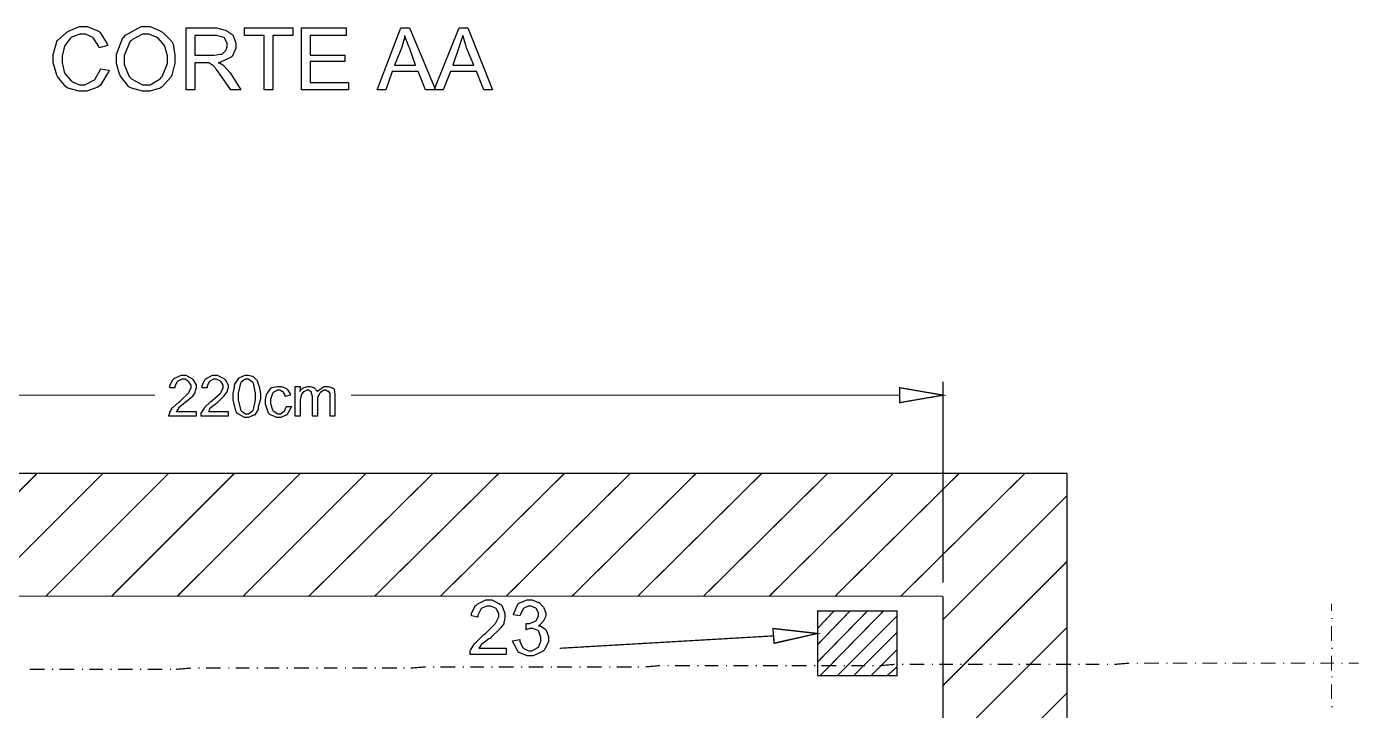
# Model space of a CAD drawing. Header units: metres. Extents: x -593 to 248, y 430 to 1024.
# Drawn here: x -257.27 to -211.72, y 824.8 to 848.16 of the extents above; entities that cross this region are included whole.
import ezdxf

# ---------------------------------------------------------------- set-up
doc = ezdxf.new("R2010")
doc.units = ezdxf.units.M
doc.header["$MEASUREMENT"] = 0
for name, color, linetype in [('C00-00-00-BLACK', 7, 'Continuous'), ('C00-7E-FF', 150, 'Continuous'), ('CFF-7E-00', 30, 'Continuous')]:
    doc.layers.add(name, color=color, linetype=linetype)

msp = doc.modelspace()

# ---------------------------------------------------------------- linework, layer by layer
at = {"layer": 'C00-00-00-BLACK'}
for points in [[(-254.749, 846.715), (-254.451, 846.673), (-254.473, 846.61), (-254.749, 846.155), (-254.792, 846.122), (-254.834, 846.091), (-255.216, 845.954), (-255.343, 845.954), (-255.481, 845.954), (-255.861, 846.06), (-255.893, 846.081), (-255.935, 846.103), (-256.214, 846.452), (-256.235, 846.504), (-256.256, 846.547), (-256.361, 846.927), (-256.361, 847.054), (-256.361, 847.203), (-256.256, 847.605), (-256.235, 847.646), (-256.214, 847.689), (-255.893, 847.967), (-255.85, 847.988), (-255.818, 848.02), (-255.463, 848.158), (-255.343, 848.158), (-255.205, 848.158), (-254.834, 848.01), (-254.792, 847.988), (-254.76, 847.956), (-254.515, 847.573), (-254.493, 847.519), (-254.792, 847.435), (-254.803, 847.478), (-254.983, 847.764), (-255.004, 847.773), (-255.026, 847.795), (-255.264, 847.901), (-255.343, 847.901), (-255.449, 847.901), (-255.734, 847.795), (-255.766, 847.773), (-255.788, 847.753), (-255.967, 847.51), (-255.977, 847.477), (-255.988, 847.445), (-256.062, 847.151), (-256.062, 847.054), (-256.062, 846.938), (-255.988, 846.62), (-255.977, 846.588), (-255.967, 846.556), (-255.755, 846.303), (-255.723, 846.292), (-255.703, 846.271), (-255.464, 846.165), (-255.384, 846.165), (-255.28, 846.165), (-254.993, 846.314), (-254.961, 846.334), (-254.941, 846.357), (-254.76, 846.673), (-254.749, 846.715)], [(-254.196, 847.012), (-254.196, 847.214), (-253.986, 847.774), (-253.943, 847.816), (-253.891, 847.87), (-253.357, 848.158), (-253.178, 848.158), (-253.051, 848.158), (-252.712, 848.01), (-252.67, 847.988), (-252.628, 847.967), (-252.311, 847.648), (-252.289, 847.605), (-252.269, 847.563), (-252.204, 847.182), (-252.204, 847.054), (-252.204, 846.906), (-252.311, 846.504), (-252.332, 846.461), (-252.354, 846.42), (-252.638, 846.103), (-252.67, 846.081), (-252.712, 846.06), (-253.062, 845.954), (-253.178, 845.954), (-253.317, 845.954), (-253.689, 846.06), (-253.731, 846.081), (-253.773, 846.103), (-254.06, 846.462), (-254.07, 846.504), (-254.092, 846.536), (-254.196, 846.894), (-254.196, 847.012)], [(-251.824, 845.995), (-251.824, 848.115), (-250.889, 848.115), (-250.784, 848.115), (-250.488, 848.042), (-250.466, 848.031), (-250.434, 848.021), (-250.221, 847.881), (-250.21, 847.858), (-250.2, 847.827), (-250.124, 847.597), (-250.124, 847.519), (-250.124, 847.424), (-250.231, 847.161), (-250.251, 847.139), (-250.284, 847.119), (-250.667, 846.938), (-250.72, 846.927), (-250.679, 846.927), (-250.561, 846.854), (-250.55, 846.843), (-250.53, 846.822), (-250.316, 846.578), (-250.294, 846.547), (-249.955, 845.995), (-250.294, 845.995), (-250.593, 846.418), (-250.615, 846.452), (-250.784, 846.694), (-250.805, 846.715), (-250.816, 846.737), (-250.903, 846.843), (-250.932, 846.843), (-250.943, 846.854), (-251.049, 846.917), (-251.059, 846.927), (-251.059, 846.927), (-251.187, 846.927), (-251.228, 846.927), (-251.524, 846.927), (-251.524, 845.995), (-251.824, 845.995)], [(-249.151, 845.995), (-249.151, 847.858), (-249.828, 847.858), (-249.828, 848.115), (-248.175, 848.115), (-248.175, 847.858), (-248.853, 847.858), (-248.853, 845.995), (-249.151, 845.995)], [(-247.878, 845.995), (-247.878, 848.115), (-246.351, 848.115), (-246.351, 847.858), (-247.582, 847.858), (-247.582, 847.18), (-246.394, 847.18), (-246.394, 846.97), (-247.582, 846.97), (-247.582, 846.25), (-246.267, 846.25), (-246.267, 845.995), (-247.878, 845.995)], [(-245.29, 845.995), (-244.484, 848.115), (-244.188, 848.115), (-243.299, 845.995), (-243.637, 845.995), (-243.891, 846.631), (-244.783, 846.631), (-244.994, 845.995), (-245.29, 845.995)], [(-243.34, 845.995), (-242.492, 848.115), (-242.195, 848.115), (-241.346, 845.995), (-241.642, 845.995), (-241.899, 846.631), (-242.788, 846.631), (-243.041, 845.995), (-243.34, 845.995)], [(-253.943, 847.012), (-253.943, 846.865), (-253.763, 846.452), (-253.731, 846.418), (-253.689, 846.377), (-253.306, 846.165), (-253.178, 846.165), (-253.051, 846.165), (-252.703, 846.377), (-252.67, 846.418), (-252.638, 846.452), (-252.459, 846.903), (-252.459, 847.054), (-252.459, 847.16), (-252.533, 847.445), (-252.543, 847.477), (-252.565, 847.51), (-252.777, 847.764), (-252.798, 847.773), (-252.829, 847.795), (-253.091, 847.901), (-253.178, 847.901), (-253.306, 847.901), (-253.658, 847.721), (-253.689, 847.689), (-253.732, 847.657), (-253.943, 847.174), (-253.943, 847.012)], [(-251.524, 847.18), (-250.932, 847.18), (-250.859, 847.18), (-250.658, 847.214), (-250.636, 847.223), (-250.594, 847.223), (-250.477, 847.329), (-250.466, 847.35), (-250.457, 847.361), (-250.423, 847.481), (-250.423, 847.519), (-250.423, 847.583), (-250.499, 847.753), (-250.509, 847.773), (-250.531, 847.784), (-250.768, 847.858), (-250.846, 847.858), (-251.524, 847.858), (-251.524, 847.18)], [(-244.698, 846.843), (-243.976, 846.843), (-244.188, 847.435), (-244.21, 847.478), (-244.348, 847.838), (-244.357, 847.858), (-244.357, 847.764), (-244.432, 847.51), (-244.441, 847.477), (-244.698, 846.843)], [(-242.704, 846.843), (-241.983, 846.843), (-242.238, 847.435), (-242.249, 847.478), (-242.355, 847.838), (-242.365, 847.858), (-242.376, 847.827), (-242.482, 847.51), (-242.492, 847.477), (-242.704, 846.843)]]:
    msp.add_lwpolyline(points, close=True, dxfattribs=at)
at = {"layer": 'C00-00-00-BLACK', "const_width": 0.0423}
for points in [[(-221.711, 832.896), (-277.396, 832.896)], [(-261.11, 828.7), (-256.911, 832.896)], [(-258.861, 828.7), (-254.665, 832.896)], [(-256.615, 828.7), (-252.416, 832.896)], [(-254.366, 828.7), (-250.167, 832.896)], [(-252.12, 828.7), (-247.921, 832.896)], [(-249.871, 828.7), (-245.672, 832.896)], [(-247.625, 828.7), (-243.383, 832.896)], [(-245.376, 828.7), (-241.134, 832.896)], [(-243.127, 828.7), (-238.888, 832.896)], [(-240.88, 828.7), (-236.639, 832.896)], [(-238.632, 828.7), (-234.39, 832.896)], [(-236.385, 828.7), (-232.144, 832.896)], [(-234.136, 828.7), (-229.895, 832.896)], [(-231.89, 828.7), (-227.649, 832.896)], [(-229.641, 828.7), (-225.4, 832.896)], [(-227.395, 828.7), (-223.153, 832.896)], [(-221.711, 765.245), (-221.711, 832.896)], [(-225.952, 827.896), (-221.711, 832.134)], [(-225.952, 825.649), (-221.711, 829.888)], [(-273.154, 828.7), (-225.952, 828.7)], [(-225.952, 769.484), (-225.952, 828.7)], [(-230.236, 827.597), (-229.683, 828.192)], [(-230.236, 827.046), (-229.133, 828.192)], [(-230.236, 826.454), (-228.537, 828.192)], [(-230.148, 825.988), (-227.988, 828.192)], [(-212.676, 828.446), (-212.676, 828.192)], [(-229.556, 825.988), (-227.522, 828.023)], [(-225.952, 823.4), (-221.711, 827.639)], [(-212.676, 827.938), (-212.634, 827.938)], [(-212.676, 827.684), (-212.676, 827.173)], [(-229.006, 825.988), (-227.522, 827.469)], [(-228.411, 825.988), (-227.522, 826.877)], [(-212.676, 826.919), (-212.634, 826.919)], [(-212.676, 826.666), (-212.676, 826.157)], [(-251.651, 826.243), (-252.163, 826.2)], [(-251.398, 826.243), (-251.355, 826.243)], [(-250.636, 826.243), (-251.144, 826.243)], [(-250.382, 826.243), (-250.34, 826.243)], [(-249.659, 826.243), (-250.124, 826.243)], [(-249.405, 826.243), (-249.362, 826.243)], [(-248.64, 826.243), (-249.151, 826.243)], [(-248.387, 826.243), (-248.344, 826.243)], [(-247.625, 826.243), (-248.133, 826.243)], [(-247.368, 826.243), (-247.326, 826.243)], [(-246.648, 826.243), (-247.113, 826.243)], [(-246.394, 826.243), (-246.351, 826.243)], [(-245.629, 826.243), (-246.14, 826.243)], [(-245.376, 826.243), (-245.333, 826.243)], [(-244.614, 826.243), (-245.122, 826.243)], [(-244.399, 826.243), (-244.357, 826.243)], [(-243.637, 826.284), (-244.145, 826.243)], [(-243.383, 826.284), (-243.34, 826.284)], [(-242.618, 826.284), (-243.127, 826.284)], [(-242.365, 826.284), (-242.322, 826.284)], [(-241.642, 826.284), (-242.111, 826.284)], [(-241.388, 826.284), (-241.346, 826.284)], [(-240.627, 826.284), (-241.134, 826.284)], [(-240.372, 826.284), (-240.329, 826.284)], [(-239.607, 826.284), (-240.116, 826.284)], [(-239.354, 826.284), (-239.311, 826.284)], [(-238.632, 826.284), (-239.141, 826.284)], [(-238.378, 826.284), (-238.335, 826.284)], [(-237.616, 826.284), (-238.123, 826.284)], [(-237.358, 826.284), (-237.317, 826.284)], [(-236.596, 826.284), (-237.105, 826.284)], [(-236.385, 826.284), (-236.343, 826.284)], [(-235.621, 826.327), (-236.13, 826.284)], [(-235.367, 826.327), (-235.324, 826.327)], [(-234.605, 826.327), (-235.112, 826.327)], [(-234.347, 826.327), (-234.306, 826.327)], [(-233.628, 826.327), (-234.094, 826.327)], [(-233.374, 826.327), (-233.332, 826.327)], [(-232.61, 826.327), (-233.119, 826.327)], [(-232.356, 826.327), (-232.313, 826.327)], [(-231.591, 826.327), (-232.101, 826.327)], [(-231.336, 826.327), (-231.295, 826.327)], [(-230.617, 826.327), (-231.125, 826.327)], [(-230.363, 826.327), (-230.321, 826.327)], [(-229.599, 826.327), (-230.107, 826.327)], [(-229.345, 826.327), (-229.302, 826.327)], [(-228.621, 826.327), (-229.09, 826.327)], [(-228.368, 826.327), (-228.325, 826.327)], [(-227.606, 826.369), (-228.115, 826.327)], [(-227.861, 825.988), (-227.522, 826.284)], [(-227.352, 826.369), (-227.309, 826.369)], [(-226.587, 826.369), (-227.096, 826.369)], [(-226.334, 826.369), (-226.291, 826.369)], [(-225.612, 826.369), (-226.079, 826.369)], [(-225.357, 826.369), (-225.314, 826.369)], [(-224.595, 826.369), (-225.103, 826.369)], [(-224.338, 826.369), (-224.296, 826.369)], [(-223.576, 826.369), (-224.085, 826.369)], [(-223.364, 826.369), (-223.323, 826.369)], [(-222.601, 826.369), (-223.111, 826.369)], [(-222.346, 826.369), (-222.305, 826.369)], [(-221.584, 826.369), (-222.092, 826.369)], [(-221.327, 826.369), (-221.285, 826.369)], [(-220.608, 826.369), (-221.074, 826.369)], [(-220.353, 826.369), (-220.312, 826.369)], [(-219.59, 826.411), (-220.1, 826.369)], [(-219.335, 826.411), (-219.294, 826.411)], [(-218.57, 826.411), (-219.081, 826.411)], [(-218.316, 826.411), (-218.274, 826.411)], [(-217.597, 826.411), (-218.104, 826.411)], [(-217.344, 826.411), (-217.301, 826.411)], [(-216.579, 826.411), (-217.086, 826.411)], [(-216.324, 826.411), (-216.283, 826.411)], [(-215.559, 826.411), (-216.07, 826.411)], [(-215.348, 826.411), (-215.306, 826.411)], [(-214.586, 826.411), (-215.095, 826.411)], [(-214.33, 826.411), (-214.287, 826.411)], [(-213.568, 826.411), (-214.075, 826.411)], [(-213.313, 826.411), (-213.271, 826.411)], [(-212.591, 826.411), (-213.059, 826.411)], [(-212.337, 826.411), (-212.295, 826.411)], [(-211.745, 826.411), (-212.084, 826.411)], [(-256.658, 826.2), (-257.164, 826.2)], [(-256.402, 826.2), (-256.361, 826.2)], [(-255.639, 826.2), (-256.149, 826.2)], [(-255.384, 826.2), (-255.343, 826.2)], [(-254.665, 826.2), (-255.131, 826.2)], [(-254.409, 826.2), (-254.366, 826.2)], [(-253.647, 826.2), (-254.154, 826.2)], [(-253.393, 826.2), (-253.35, 826.2)], [(-252.628, 826.2), (-253.135, 826.2)], [(-252.373, 826.2), (-252.332, 826.2)], [(-212.676, 825.945), (-212.634, 825.945)], [(-225.952, 821.153), (-221.711, 825.392)], [(-212.676, 825.691), (-212.676, 825.182)], [(-212.676, 824.926), (-212.634, 824.926)]]:
    msp.add_lwpolyline(points, dxfattribs=at)
msp.add_lwpolyline([(-230.236, 825.988), (-227.522, 825.988), (-227.522, 828.192), (-230.236, 828.192), (-230.236, 825.988)], close=True, dxfattribs=at)
at = {"layer": 'C00-7E-FF', "const_width": 0.0423}
for points in [[(-227.436, 835.823), (-227.436, 835.312), (-225.952, 835.567), (-227.436, 835.823)], [(-231.763, 827.597), (-230.236, 827.428), (-231.721, 827.089), (-231.763, 827.597)]]:
    msp.add_lwpolyline(points, close=True, dxfattribs=at)
at = {"layer": 'C00-7E-FF'}
for points in [[(-227.436, 835.823), (-227.436, 835.312), (-225.952, 835.567), (-227.436, 835.823)], [(-231.763, 827.597), (-230.236, 827.428), (-231.721, 827.089), (-231.763, 827.597)]]:
    msp.add_lwpolyline(points, close=True, dxfattribs=at)
at = {"layer": 'C00-7E-FF', "const_width": 0.0423}
for points in [[(-225.952, 829.165), (-225.952, 836.034)], [(-271.627, 835.567), (-252.882, 835.567)], [(-227.436, 835.567), (-246.183, 835.567)], [(-231.763, 827.342), (-239.057, 826.919)]]:
    msp.add_lwpolyline(points, dxfattribs=at)
at = {"layer": 'CFF-7E-00'}
for points in [[(-251.482, 835.015), (-251.482, 834.846), (-252.416, 834.846), (-252.416, 834.868), (-252.384, 834.931), (-252.373, 834.931), (-252.373, 834.985), (-252.3, 835.121), (-252.289, 835.142), (-252.269, 835.153), (-252.067, 835.333), (-252.036, 835.354), (-252.004, 835.386), (-251.748, 835.63), (-251.737, 835.651), (-251.727, 835.672), (-251.651, 835.817), (-251.651, 835.865), (-251.651, 835.908), (-251.727, 836.024), (-251.737, 836.034), (-251.748, 836.045), (-251.868, 836.119), (-251.908, 836.119), (-251.961, 836.119), (-252.11, 836.045), (-252.12, 836.034), (-252.131, 836.024), (-252.204, 835.874), (-252.204, 835.823), (-252.373, 835.823), (-252.373, 835.897), (-252.269, 836.11), (-252.247, 836.119), (-252.226, 836.141), (-251.987, 836.246), (-251.908, 836.246), (-251.833, 836.246), (-251.631, 836.141), (-251.608, 836.119), (-251.588, 836.098), (-251.482, 835.925), (-251.482, 835.865), (-251.482, 835.823), (-251.515, 835.704), (-251.524, 835.693), (-251.524, 835.652), (-251.599, 835.535), (-251.608, 835.524), (-251.631, 835.503), (-251.876, 835.292), (-251.908, 835.27), (-251.929, 835.249), (-252.077, 835.138), (-252.077, 835.101), (-252.088, 835.091), (-252.163, 835.015), (-252.163, 835.015), (-251.482, 835.015)], [(-250.382, 835.015), (-250.382, 834.846), (-251.312, 834.846), (-251.312, 834.868), (-251.312, 834.931), (-251.312, 834.931), (-251.303, 834.953), (-251.196, 835.121), (-251.185, 835.142), (-251.176, 835.153), (-250.997, 835.333), (-250.975, 835.354), (-250.933, 835.386), (-250.658, 835.63), (-250.636, 835.651), (-250.626, 835.672), (-250.55, 835.817), (-250.55, 835.865), (-250.55, 835.908), (-250.626, 836.024), (-250.636, 836.034), (-250.647, 836.045), (-250.797, 836.119), (-250.846, 836.119), (-250.889, 836.119), (-251.006, 836.045), (-251.016, 836.034), (-251.038, 836.024), (-251.102, 835.874), (-251.102, 835.823), (-251.271, 835.823), (-251.271, 835.897), (-251.166, 836.11), (-251.144, 836.119), (-251.123, 836.141), (-250.917, 836.246), (-250.846, 836.246), (-250.762, 836.246), (-250.531, 836.141), (-250.509, 836.119), (-250.488, 836.098), (-250.382, 835.925), (-250.382, 835.865), (-250.382, 835.823), (-250.423, 835.726), (-250.423, 835.693), (-250.434, 835.684), (-250.541, 835.535), (-250.55, 835.524), (-250.561, 835.503), (-250.773, 835.292), (-250.805, 835.27), (-250.827, 835.249), (-251.006, 835.112), (-251.016, 835.101), (-251.016, 835.08), (-251.059, 835.015), (-251.059, 835.015), (-250.382, 835.015)], [(-250.21, 835.524), (-250.21, 835.62), (-250.167, 835.835), (-250.167, 835.907), (-250.157, 835.938), (-250.02, 836.152), (-249.998, 836.162), (-249.988, 836.173), (-249.806, 836.246), (-249.744, 836.246), (-249.692, 836.246), (-249.554, 836.214), (-249.532, 836.203), (-249.522, 836.193), (-249.416, 836.087), (-249.405, 836.076), (-249.395, 836.056), (-249.332, 835.888), (-249.321, 835.865), (-249.321, 835.865), (-249.278, 835.609), (-249.278, 835.524), (-249.278, 835.429), (-249.353, 835.164), (-249.362, 835.142), (-249.362, 835.079), (-249.47, 834.899), (-249.49, 834.889), (-249.513, 834.879), (-249.686, 834.804), (-249.744, 834.804), (-249.829, 834.804), (-250.062, 834.942), (-250.083, 834.974), (-250.105, 834.996), (-250.21, 835.393), (-250.21, 835.524)], [(-250.04, 835.524), (-250.04, 835.408), (-249.966, 835.08), (-249.955, 835.058), (-249.945, 835.037), (-249.795, 834.931), (-249.744, 834.931), (-249.692, 834.931), (-249.554, 835.037), (-249.532, 835.058), (-249.522, 835.08), (-249.448, 835.413), (-249.448, 835.524), (-249.448, 835.641), (-249.522, 835.972), (-249.532, 835.992), (-249.554, 836.014), (-249.697, 836.119), (-249.744, 836.119), (-249.798, 836.119), (-249.934, 836.014), (-249.955, 835.992), (-249.966, 835.972), (-250.04, 835.637), (-250.04, 835.524)], [(-248.387, 835.185), (-248.217, 835.185), (-248.228, 835.153), (-248.366, 834.91), (-248.387, 834.889), (-248.409, 834.879), (-248.582, 834.804), (-248.64, 834.804), (-248.726, 834.804), (-248.961, 834.91), (-248.982, 834.931), (-249.004, 834.953), (-249.109, 835.255), (-249.109, 835.354), (-249.109, 835.418), (-249.077, 835.587), (-249.066, 835.608), (-249.056, 835.63), (-248.919, 835.813), (-248.897, 835.823), (-248.876, 835.834), (-248.699, 835.865), (-248.64, 835.865), (-248.577, 835.865), (-248.409, 835.802), (-248.387, 835.78), (-248.366, 835.769), (-248.26, 835.617), (-248.26, 835.567), (-248.43, 835.524), (-248.43, 835.567), (-248.504, 835.684), (-248.514, 835.693), (-248.545, 835.693), (-248.617, 835.735), (-248.64, 835.735), (-248.694, 835.735), (-248.843, 835.661), (-248.853, 835.651), (-248.863, 835.63), (-248.939, 835.423), (-248.939, 835.354), (-248.939, 835.281), (-248.874, 835.069), (-248.853, 835.058), (-248.843, 835.037), (-248.691, 834.931), (-248.64, 834.931), (-248.599, 834.931), (-248.493, 835.006), (-248.471, 835.015), (-248.461, 835.026), (-248.398, 835.164), (-248.387, 835.185)], [(-248.091, 834.846), (-248.091, 835.865), (-247.921, 835.865), (-247.921, 835.693), (-247.921, 835.726), (-247.816, 835.813), (-247.794, 835.823), (-247.784, 835.834), (-247.665, 835.865), (-247.625, 835.865), (-247.583, 835.865), (-247.466, 835.834), (-247.455, 835.823), (-247.444, 835.813), (-247.337, 835.704), (-247.326, 835.693), (-247.305, 835.726), (-247.098, 835.865), (-247.029, 835.865), (-246.966, 835.865), (-246.798, 835.802), (-246.776, 835.78), (-246.766, 835.769), (-246.733, 835.586), (-246.733, 835.524), (-246.733, 834.846), (-246.902, 834.846), (-246.902, 835.481), (-246.902, 835.513), (-246.902, 835.608), (-246.902, 835.608), (-246.902, 835.63), (-246.944, 835.693), (-246.944, 835.693), (-246.977, 835.693), (-247.048, 835.735), (-247.072, 835.735), (-247.115, 835.735), (-247.232, 835.661), (-247.241, 835.651), (-247.253, 835.641), (-247.326, 835.489), (-247.326, 835.438), (-247.326, 834.846), (-247.498, 834.846), (-247.498, 835.481), (-247.498, 835.524), (-247.53, 835.641), (-247.539, 835.651), (-247.539, 835.672), (-247.636, 835.735), (-247.667, 835.735), (-247.699, 835.735), (-247.771, 835.693), (-247.794, 835.693), (-247.805, 835.684), (-247.878, 835.597), (-247.878, 835.567), (-247.889, 835.557), (-247.921, 835.405), (-247.921, 835.354), (-247.921, 834.846), (-248.091, 834.846)], [(-240.88, 826.919), (-240.88, 826.707), (-242.111, 826.707), (-242.111, 826.74), (-242.111, 826.812), (-242.111, 826.835), (-242.101, 826.857), (-241.964, 827.068), (-241.942, 827.089), (-241.932, 827.111), (-241.676, 827.353), (-241.642, 827.385), (-241.59, 827.428), (-241.272, 827.748), (-241.261, 827.768), (-241.24, 827.79), (-241.134, 827.997), (-241.134, 828.064), (-241.134, 828.118), (-241.21, 828.256), (-241.22, 828.277), (-241.242, 828.288), (-241.415, 828.361), (-241.473, 828.361), (-241.538, 828.361), (-241.718, 828.288), (-241.729, 828.277), (-241.751, 828.256), (-241.856, 828.049), (-241.856, 827.98), (-242.068, 828.023), (-242.068, 828.118), (-241.931, 828.383), (-241.899, 828.403), (-241.878, 828.425), (-241.575, 828.573), (-241.473, 828.573), (-241.368, 828.573), (-241.082, 828.425), (-241.05, 828.403), (-241.029, 828.383), (-240.923, 828.114), (-240.923, 828.023), (-240.923, 827.971), (-240.955, 827.833), (-240.964, 827.811), (-240.964, 827.759), (-241.071, 827.619), (-241.091, 827.597), (-241.113, 827.577), (-241.399, 827.301), (-241.43, 827.258), (-241.473, 827.237), (-241.718, 827.057), (-241.729, 827.046), (-241.741, 827.036), (-241.805, 826.93), (-241.815, 826.919), (-240.88, 826.919)], [(-240.668, 827.173), (-240.415, 827.216), (-240.415, 827.143), (-240.31, 826.941), (-240.288, 826.919), (-240.277, 826.91), (-240.124, 826.835), (-240.073, 826.835), (-240, 826.835), (-239.799, 826.941), (-239.777, 826.962), (-239.767, 826.984), (-239.693, 827.158), (-239.693, 827.216), (-239.693, 827.29), (-239.767, 827.491), (-239.777, 827.512), (-239.799, 827.523), (-239.974, 827.597), (-240.032, 827.597), (-240.074, 827.597), (-240.19, 827.566), (-240.2, 827.555), (-240.2, 827.768), (-240.2, 827.768), (-240.158, 827.768), (-240.158, 827.768), (-240.085, 827.768), (-239.884, 827.844), (-239.862, 827.853), (-239.852, 827.865), (-239.777, 828.015), (-239.777, 828.064), (-239.777, 828.118), (-239.842, 828.267), (-239.862, 828.277), (-239.873, 828.288), (-240.023, 828.361), (-240.073, 828.361), (-240.127, 828.361), (-240.277, 828.288), (-240.288, 828.277), (-240.299, 828.267), (-240.405, 828.055), (-240.415, 828.023), (-240.627, 828.064), (-240.617, 828.107), (-240.479, 828.425), (-240.458, 828.446), (-240.426, 828.468), (-240.161, 828.573), (-240.073, 828.573), (-240, 828.573), (-239.799, 828.5), (-239.777, 828.489), (-239.756, 828.479), (-239.618, 828.341), (-239.607, 828.319), (-239.597, 828.299), (-239.523, 828.124), (-239.523, 828.064), (-239.523, 828.012), (-239.597, 827.876), (-239.607, 827.853), (-239.618, 827.833), (-239.756, 827.695), (-239.777, 827.684), (-239.713, 827.684), (-239.545, 827.577), (-239.523, 827.555), (-239.513, 827.534), (-239.438, 827.327), (-239.438, 827.258), (-239.438, 827.154), (-239.576, 826.867), (-239.607, 826.835), (-239.639, 826.804), (-239.965, 826.666), (-240.073, 826.666), (-240.169, 826.666), (-240.437, 826.772), (-240.458, 826.792), (-240.489, 826.824), (-240.659, 827.141), (-240.668, 827.173)]]:
    msp.add_lwpolyline(points, close=True, dxfattribs=at)

doc.saveas('drawing.dxf')
